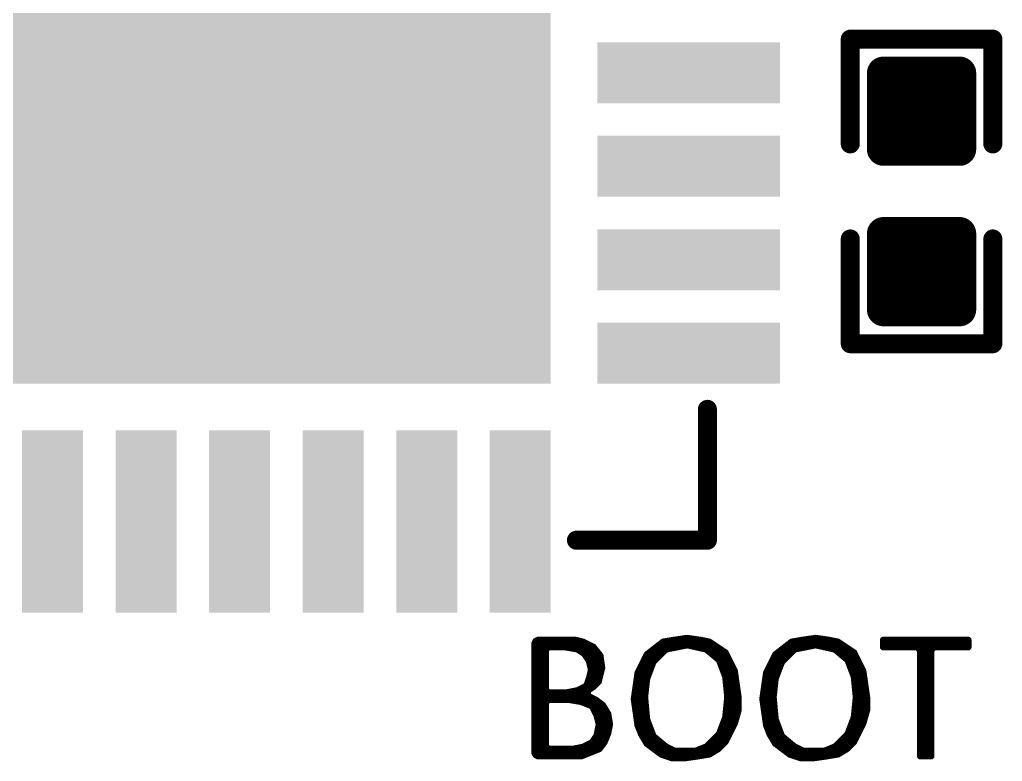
# Model space of a CAD drawing. Extents: x 17.3 to 58.6, y 21.7 to 91.7.
# Drawn here: x 39.25 to 44.5, y 39.99 to 43.96 of the extents above; entities that cross this region are included whole.
import ezdxf

# ---------------------------------------------------------------- set-up
doc = ezdxf.new("R2010")
doc.units = 0
doc.header["$MEASUREMENT"] = 0
doc.layers.get('0').update_dxf_attribs({"linetype": 'CONTINUOUS'})
doc.layers.add('SILKTOP_PHO', color=251, linetype='CONTINUOUS', true_color=0x636466)

# ---------------------------------------------------------------- blocks, each defined once
blk = doc.blocks.new('ROUND_191')
at = {"const_width": 0.0127}
blk.add_lwpolyline([(-0.00635, 0, 1), (0.00635, 0, 1)], format="xyb", close=True, dxfattribs=at)
blk = doc.blocks.new('ROUND_16')
at = {"const_width": 0.0508}
blk.add_lwpolyline([(-0.0254, 0, 1), (0.0254, 0, 1)], format="xyb", close=True, dxfattribs=at)
blk = doc.blocks.new('RECTANGLE_54')
blk.add_solid([(0.163068, 0.48806), (0.163068, -0.48806), (-0.163068, 0.48806), (-0.163068, -0.48806)])
blk = doc.blocks.new('RECTANGLE_55')
blk.add_solid([(0.48806, 0.163068), (0.48806, -0.163068), (-0.48806, 0.163068), (-0.48806, -0.163068)])
blk = doc.blocks.new('SQUARE_56')
blk.add_solid([(1.663064, 1.663064), (1.663064, -1.663064), (-1.663064, 1.663064), (-1.663064, -1.663064)])
blk = doc.blocks.new('ROUND_42')
at = {"const_width": 0.0889}
blk.add_lwpolyline([(-0.04445, 0, 1), (0.04445, 0, 1)], format="xyb", close=True, dxfattribs=at)

msp = doc.modelspace()

# ---------------------------------------------------------------- linework, layer by layer
at = {"const_width": 0.1778}
for points in [[(43.8658, 43.262804), (43.8658, 43.669204)], [(43.8658, 43.669204), (44.2722, 43.669204)], [(43.8912, 43.262804), (43.8912, 43.669204)], [(44.069, 43.262804), (44.069, 43.669204)], [(44.2468, 43.262804), (44.2468, 43.669204)], [(44.2722, 43.669204), (44.2722, 43.262804)], [(43.8658, 43.5356), (44.2722, 43.5356)], [(43.8658, 43.3578), (44.2722, 43.3578)], [(44.2722, 43.262804), (43.8658, 43.262804)], [(43.8658, 42.404792), (43.8658, 42.811192)], [(43.8658, 42.811192), (44.2722, 42.811192)], [(43.8912, 42.404792), (43.8912, 42.811192)], [(44.069, 42.404792), (44.069, 42.811192)], [(44.2468, 42.404792), (44.2468, 42.811192)], [(44.2722, 42.811192), (44.2722, 42.404792)], [(43.8658, 42.6466), (44.2722, 42.6466)], [(43.8658, 42.4688), (44.2722, 42.4688)], [(44.2722, 42.404792), (43.8658, 42.404792)]]:
    msp.add_lwpolyline(points, dxfattribs=at)
at = {"layer": 'SILKTOP_PHO', "color": 251, "true_color": 0x636466}
for points, const_width in [([(44.45, 43.851322), (43.688, 43.851322)], 0.1016), ([(43.688, 43.851322), (43.688, 43.290998)], 0.1016), ([(44.45, 43.290998), (44.45, 43.851322)], 0.1016), ([(43.688, 42.222674), (43.688, 42.782998)], 0.1016), ([(44.45, 42.782998), (44.45, 42.222674)], 0.1016), ([(44.45, 42.222674), (43.688, 42.222674)], 0.1016), ([(42.924222, 41.171876), (42.924222, 41.8719)], 0.1016), ([(42.224198, 41.171876), (42.924222, 41.171876)], 0.1016), ([(42.017442, 40.643048), (42.003218, 40.635936)], 0.0254), ([(42.22115, 40.643048), (42.017442, 40.643048)], 0.0254), ([(42.037, 40.01262), (42.037, 40.643048)], 0.0254), ([(42.0624, 40.01262), (42.0624, 40.643048)], 0.0254), ([(42.0878, 40.59555), (42.0878, 40.643048)], 0.0254), ([(42.1132, 40.59555), (42.1132, 40.643048)], 0.0254), ([(42.1386, 40.59555), (42.1386, 40.643048)], 0.0254), ([(42.164, 40.595296), (42.164, 40.643048)], 0.0254), ([(42.1894, 40.590978), (42.1894, 40.643048)], 0.0254), ([(42.2148, 40.58666), (42.2148, 40.643048)], 0.0254), ([(42.260012, 40.633396), (42.22115, 40.643048)], 0.0254), ([(42.745152, 40.643302), (42.68597, 40.633396)], 0.0254), ([(42.816018, 40.653462), (42.745152, 40.643302)], 0.0254), ([(42.7482, 40.592756), (42.7482, 40.64381)], 0.0254), ([(42.7736, 40.597836), (42.7736, 40.647366)], 0.0254), ([(42.799, 40.602916), (42.799, 40.650922)], 0.0254), ([(42.886884, 40.643302), (42.816018, 40.653462)], 0.0254), ([(42.8244, 40.60444), (42.8244, 40.652192)], 0.0254), ([(42.8498, 40.598852), (42.8498, 40.648636)], 0.0254), ([(42.8752, 40.593264), (42.8752, 40.644826)], 0.0254), ([(42.935906, 40.633396), (42.886884, 40.643302)], 0.0254), ([(43.432222, 40.643302), (43.37304, 40.633396)], 0.0254), ([(43.503088, 40.653462), (43.432222, 40.643302)], 0.0254), ([(43.434, 40.592502), (43.434, 40.643556)], 0.0254), ([(43.4594, 40.597582), (43.4594, 40.647112)], 0.0254), ([(43.4848, 40.602662), (43.4848, 40.650668)], 0.0254), ([(43.573954, 40.643302), (43.503088, 40.653462)], 0.0254), ([(43.5102, 40.604694), (43.5102, 40.652446)], 0.0254), ([(43.5356, 40.599106), (43.5356, 40.648636)], 0.0254), ([(43.561, 40.593518), (43.561, 40.64508)], 0.0254), ([(43.622976, 40.633396), (43.573954, 40.643302)], 0.0254), ([(43.862244, 40.643048), (43.85945, 40.640254)], 0.0254), ([(44.320206, 40.643048), (43.862244, 40.643048)], 0.0254), ([(43.8658, 40.59555), (43.8658, 40.643048)], 0.0254), ([(43.8912, 40.59555), (43.8912, 40.643048)], 0.0254), ([(43.9166, 40.59555), (43.9166, 40.643048)], 0.0254), ([(43.942, 40.59555), (43.942, 40.643048)], 0.0254), ([(43.9674, 40.59555), (43.9674, 40.643048)], 0.0254), ([(43.9928, 40.59555), (43.9928, 40.643048)], 0.0254), ([(44.0182, 40.59555), (44.0182, 40.643048)], 0.0254), ([(44.0436, 40.59555), (44.0436, 40.643048)], 0.0254), ([(44.069, 40.01262), (44.069, 40.643048)], 0.0254), ([(44.0944, 40.01262), (44.0944, 40.643048)], 0.0254), ([(44.1198, 40.01262), (44.1198, 40.643048)], 0.0254), ([(44.1452, 40.59555), (44.1452, 40.643048)], 0.0254), ([(44.1706, 40.59555), (44.1706, 40.643048)], 0.0254), ([(44.196, 40.59555), (44.196, 40.643048)], 0.0254), ([(44.2214, 40.59555), (44.2214, 40.643048)], 0.0254), ([(44.2468, 40.59555), (44.2468, 40.643048)], 0.0254), ([(44.2722, 40.59555), (44.2722, 40.643048)], 0.0254), ([(44.2976, 40.59555), (44.2976, 40.643048)], 0.0254), ([(44.323254, 40.640254), (44.320206, 40.643048)], 0.0254), ([(42.003218, 40.635936), (41.995852, 40.621712)], 0.0254), ([(41.995852, 40.621712), (41.995852, 40.03421)], 0.0254), ([(42.0116, 40.015668), (42.0116, 40.640254)], 0.0254), ([(42.064178, 40.58285), (42.076878, 40.59555)], 0.0254), ([(42.076878, 40.59555), (42.16019, 40.59555)], 0.0254), ([(42.16019, 40.59555), (42.162222, 40.59555)], 0.0254), ([(42.162222, 40.59555), (42.224706, 40.585136)], 0.0254), ([(42.2402, 40.576246), (42.2402, 40.638476)], 0.0254), ([(42.318686, 40.604186), (42.260012, 40.633396)], 0.0254), ([(42.2656, 40.557196), (42.2656, 40.630602)], 0.0254), ([(42.291, 40.50792), (42.291, 40.617902)], 0.0254), ([(42.3164, 40.383206), (42.3164, 40.605202)], 0.0254), ([(42.356278, 40.556942), (42.318686, 40.604186)], 0.0254), ([(42.68597, 40.633396), (42.59707, 40.564308)], 0.0254), ([(42.6466, 40.525192), (42.6466, 40.602662)], 0.0254), ([(42.672, 40.550592), (42.672, 40.622474)], 0.0254), ([(42.6974, 40.575992), (42.6974, 40.635428)], 0.0254), ([(42.709592, 40.584882), (42.813478, 40.60571)], 0.0254), ([(42.7228, 40.587676), (42.7228, 40.639492)], 0.0254), ([(42.813478, 40.60571), (42.818812, 40.60571)], 0.0254), ([(42.818812, 40.60571), (42.912538, 40.584882)], 0.0254), ([(42.9006, 40.587676), (42.9006, 40.640508)], 0.0254), ([(42.926, 40.575484), (42.926, 40.635428)], 0.0254), ([(43.024806, 40.574214), (42.935906, 40.633396)], 0.0254), ([(42.9514, 40.554402), (42.9514, 40.623236)], 0.0254), ([(42.9768, 40.53332), (42.9768, 40.606218)], 0.0254), ([(43.0022, 40.476678), (43.0022, 40.589454)], 0.0254), ([(43.37304, 40.633396), (43.28414, 40.564308)], 0.0254), ([(43.3324, 40.523922), (43.3324, 40.6019)], 0.0254), ([(43.3578, 40.549322), (43.3578, 40.621458)], 0.0254), ([(43.3832, 40.574722), (43.3832, 40.635174)], 0.0254), ([(43.396408, 40.584882), (43.500548, 40.60571)], 0.0254), ([(43.4086, 40.587422), (43.4086, 40.639238)], 0.0254), ([(43.500548, 40.60571), (43.505882, 40.60571)], 0.0254), ([(43.505882, 40.60571), (43.599608, 40.584882)], 0.0254), ([(43.5864, 40.58793), (43.5864, 40.640762)], 0.0254), ([(43.6118, 40.5765), (43.6118, 40.635682)], 0.0254), ([(43.711876, 40.574214), (43.622976, 40.633396)], 0.0254), ([(43.6372, 40.555418), (43.6372, 40.623998)], 0.0254), ([(43.6626, 40.534336), (43.6626, 40.60698)], 0.0254), ([(43.688, 40.47998), (43.688, 40.590216)], 0.0254), ([(43.85945, 40.640254), (43.85945, 40.598598)], 0.0254), ([(43.85945, 40.598598), (43.862244, 40.59555)], 0.0254), ([(43.862244, 40.59555), (44.044362, 40.59555)], 0.0254), ([(44.044362, 40.59555), (44.057062, 40.58285)], 0.0254), ([(44.125388, 40.58285), (44.138088, 40.59555)], 0.0254), ([(44.138088, 40.59555), (44.320206, 40.59555)], 0.0254), ([(44.320206, 40.59555), (44.323254, 40.598598)], 0.0254), ([(44.323, 40.598344), (44.323, 40.640254)], 0.0254), ([(44.323254, 40.598598), (44.323254, 40.640254)], 0.0254), ([(42.064178, 40.374824), (42.064178, 40.58285)], 0.0254), ([(42.224706, 40.585136), (42.229786, 40.583104)], 0.0254), ([(42.229786, 40.583104), (42.261028, 40.562276)], 0.0254), ([(42.261028, 40.562276), (42.264584, 40.55872)], 0.0254), ([(42.264584, 40.55872), (42.285412, 40.527478)], 0.0254), ([(42.3418, 40.40759), (42.3418, 40.57523)], 0.0254), ([(42.36593, 40.489886), (42.356278, 40.556942)], 0.0254), ([(42.59707, 40.564308), (42.547286, 40.464486)], 0.0254), ([(42.5958, 40.339518), (42.5958, 40.561768)], 0.0254), ([(42.6212, 40.470836), (42.6212, 40.583104)], 0.0254), ([(42.640504, 40.519096), (42.702988, 40.58158)], 0.0254), ([(42.702988, 40.58158), (42.709592, 40.584882)], 0.0254), ([(42.912538, 40.584882), (42.917872, 40.582342)], 0.0254), ([(42.917872, 40.582342), (42.980356, 40.530272)], 0.0254), ([(43.074336, 40.4749), (43.024806, 40.574214)], 0.0254), ([(43.0276, 40.097456), (43.0276, 40.568626)], 0.0254), ([(43.28414, 40.564308), (43.234356, 40.464486)], 0.0254), ([(43.2816, 40.08501), (43.2816, 40.559228)], 0.0254), ([(43.307, 40.467534), (43.307, 40.582088)], 0.0254), ([(43.327574, 40.519096), (43.390058, 40.58158)], 0.0254), ([(43.390058, 40.58158), (43.396408, 40.584882)], 0.0254), ([(43.599608, 40.584882), (43.604942, 40.582342)], 0.0254), ([(43.604942, 40.582342), (43.667426, 40.530272)], 0.0254), ([(43.761406, 40.4749), (43.711876, 40.574214)], 0.0254), ([(43.7134, 40.335708), (43.7134, 40.571166)], 0.0254), ([(44.057062, 40.58285), (44.057062, 40.015668)], 0.0254), ([(44.125388, 40.015668), (44.125388, 40.58285)], 0.0254), ([(42.285412, 40.527478), (42.28719, 40.523668)], 0.0254), ([(42.28719, 40.523668), (42.297604, 40.482012)], 0.0254), ([(42.346626, 40.412416), (42.36593, 40.489886)], 0.0254), ([(42.5704, 40.125396), (42.5704, 40.510968)], 0.0254), ([(42.606468, 40.431212), (42.63771, 40.514524)], 0.0254), ([(42.63771, 40.514524), (42.640504, 40.519096)], 0.0254), ([(42.980356, 40.530272), (42.984166, 40.524938)], 0.0254), ([(42.984166, 40.524938), (43.015408, 40.441626)], 0.0254), ([(43.053, 40.148256), (43.053, 40.517826)], 0.0254), ([(43.2562, 40.127428), (43.2562, 40.508428)], 0.0254), ([(43.293538, 40.431212), (43.32478, 40.514524)], 0.0254), ([(43.32478, 40.514524), (43.327574, 40.519096)], 0.0254), ([(43.667426, 40.530272), (43.671236, 40.524938)], 0.0254), ([(43.671236, 40.524938), (43.702478, 40.441626)], 0.0254), ([(43.7388, 40.145716), (43.7388, 40.520366)], 0.0254), ([(42.286682, 40.433244), (42.276268, 40.402002)], 0.0254), ([(42.28719, 40.43426), (42.286682, 40.433244)], 0.0254), ([(42.297604, 40.475662), (42.28719, 40.43426)], 0.0254), ([(42.291, 40.366188), (42.291, 40.449754)], 0.0254), ([(42.297604, 40.482012), (42.297604, 40.475662)], 0.0254), ([(42.547286, 40.464486), (42.526966, 40.322754)], 0.0254), ([(42.545, 40.19677), (42.545, 40.448738)], 0.0254), ([(43.015408, 40.441626), (43.01617, 40.438578)], 0.0254), ([(43.01617, 40.438578), (43.026584, 40.334438)], 0.0254), ([(43.09491, 40.332152), (43.074336, 40.4749)], 0.0254), ([(43.0784, 40.20439), (43.0784, 40.447214)], 0.0254), ([(43.234356, 40.464486), (43.214036, 40.322754)], 0.0254), ([(43.2308, 40.205406), (43.2308, 40.439848)], 0.0254), ([(43.702478, 40.441626), (43.70324, 40.438578)], 0.0254), ([(43.70324, 40.438578), (43.713654, 40.334438)], 0.0254), ([(43.78198, 40.332152), (43.761406, 40.4749)], 0.0254), ([(43.7642, 40.200072), (43.7642, 40.456104)], 0.0254), ([(42.269918, 40.394636), (42.228262, 40.373808)], 0.0254), ([(42.2402, 40.304974), (42.2402, 40.37965)], 0.0254), ([(42.2656, 40.296338), (42.2656, 40.39235)], 0.0254), ([(42.276268, 40.402002), (42.269918, 40.394636)], 0.0254), ([(42.28846, 40.36441), (42.318686, 40.38473)], 0.0254), ([(42.318686, 40.38473), (42.346626, 40.412416)], 0.0254), ([(42.595292, 40.334438), (42.605706, 40.428164)], 0.0254), ([(42.605706, 40.428164), (42.606468, 40.431212)], 0.0254), ([(43.282362, 40.334438), (43.292776, 40.428164)], 0.0254), ([(43.292776, 40.428164), (43.293538, 40.431212)], 0.0254), ([(42.076878, 40.362124), (42.064178, 40.374824)], 0.0254), ([(42.170604, 40.362124), (42.076878, 40.362124)], 0.0254), ([(42.0878, 40.314626), (42.0878, 40.362124)], 0.0254), ([(42.1132, 40.314626), (42.1132, 40.362124)], 0.0254), ([(42.1386, 40.314626), (42.1386, 40.362124)], 0.0254), ([(42.164, 40.314626), (42.164, 40.362124)], 0.0254), ([(42.173144, 40.362378), (42.170604, 40.362124)], 0.0254), ([(42.225214, 40.372792), (42.173144, 40.362378)], 0.0254), ([(42.1894, 40.313356), (42.1894, 40.365426)], 0.0254), ([(42.2148, 40.309038), (42.2148, 40.370506)], 0.0254), ([(42.228262, 40.373808), (42.225214, 40.372792)], 0.0254), ([(42.289984, 40.342566), (42.28846, 40.36441)], 0.0254), ([(42.330624, 40.322246), (42.289984, 40.342566)], 0.0254), ([(42.291, 40.286178), (42.291, 40.342058)], 0.0254), ([(42.3164, 40.257476), (42.3164, 40.329358)], 0.0254), ([(42.595292, 40.333168), (42.595292, 40.334438)], 0.0254), ([(42.595292, 40.331898), (42.595292, 40.333168)], 0.0254), ([(42.605706, 40.217344), (42.595292, 40.331898)], 0.0254), ([(43.026584, 40.331898), (43.01617, 40.227758)], 0.0254), ([(43.026584, 40.334438), (43.026584, 40.333168)], 0.0254), ([(43.026584, 40.333168), (43.026584, 40.331898)], 0.0254), ([(43.09491, 40.262048), (43.09491, 40.332152)], 0.0254), ([(43.282108, 40.333168), (43.282362, 40.334438)], 0.0254), ([(43.282362, 40.331898), (43.282108, 40.333168)], 0.0254), ([(43.292776, 40.217344), (43.282362, 40.331898)], 0.0254), ([(43.713654, 40.331898), (43.70324, 40.227758)], 0.0254), ([(43.7134, 40.094916), (43.7134, 40.330374)], 0.0254), ([(43.713654, 40.334438), (43.713654, 40.333168)], 0.0254), ([(43.713654, 40.333168), (43.713654, 40.331898)], 0.0254), ([(43.78198, 40.262048), (43.78198, 40.332152)], 0.0254), ([(42.064178, 40.301926), (42.076878, 40.314626)], 0.0254), ([(42.064178, 40.072818), (42.064178, 40.301926)], 0.0254), ([(42.076878, 40.314626), (42.181018, 40.314626)], 0.0254), ([(42.181018, 40.314626), (42.18305, 40.314372)], 0.0254), ([(42.18305, 40.314372), (42.245534, 40.303958)], 0.0254), ([(42.245534, 40.303958), (42.248328, 40.303196)], 0.0254), ([(42.248328, 40.303196), (42.300398, 40.282368)], 0.0254), ([(42.300398, 40.282368), (42.307002, 40.276272)], 0.0254), ([(42.307002, 40.276272), (42.32783, 40.234616)], 0.0254), ([(42.369232, 40.29329), (42.330624, 40.322246)], 0.0254), ([(42.3418, 40.048942), (42.3418, 40.313864)], 0.0254), ([(42.3672, 40.075104), (42.3672, 40.294814)], 0.0254), ([(42.397934, 40.245284), (42.369232, 40.29329)], 0.0254), ([(42.526966, 40.322754), (42.547286, 40.18026)], 0.0254), ([(42.5958, 40.082978), (42.5958, 40.325548)], 0.0254), ([(43.214036, 40.322754), (43.234356, 40.18026)], 0.0254), ([(42.32783, 40.234616), (42.328592, 40.232076)], 0.0254), ([(42.328592, 40.232076), (42.339006, 40.19042)], 0.0254), ([(42.3926, 40.125904), (42.3926, 40.254174)], 0.0254), ([(42.407586, 40.187626), (42.397934, 40.245284)], 0.0254), ([(43.015408, 40.224456), (42.984166, 40.141398)], 0.0254), ([(43.01617, 40.227758), (43.015408, 40.224456)], 0.0254), ([(43.074844, 40.191944), (43.09491, 40.262048)], 0.0254), ([(43.702478, 40.224456), (43.671236, 40.141398)], 0.0254), ([(43.70324, 40.227758), (43.702478, 40.224456)], 0.0254), ([(43.761914, 40.191944), (43.78198, 40.262048)], 0.0254), ([(42.33926, 40.184832), (42.328846, 40.132762)], 0.0254), ([(42.339006, 40.19042), (42.33926, 40.184832)], 0.0254), ([(42.397934, 40.138858), (42.407586, 40.187626)], 0.0254), ([(42.547286, 40.18026), (42.567352, 40.130476)], 0.0254), ([(42.606468, 40.214042), (42.605706, 40.217344)], 0.0254), ([(42.63771, 40.130984), (42.606468, 40.214042)], 0.0254), ([(42.6212, 40.063166), (42.6212, 40.174672)], 0.0254), ([(43.0022, 40.068754), (43.0022, 40.189658)], 0.0254), ([(43.024298, 40.090852), (43.074844, 40.191944)], 0.0254), ([(43.234356, 40.18026), (43.254168, 40.130476)], 0.0254), ([(43.293538, 40.214042), (43.292776, 40.217344)], 0.0254), ([(43.32478, 40.130984), (43.293538, 40.214042)], 0.0254), ([(43.307, 40.064182), (43.307, 40.177974)], 0.0254), ([(43.688, 40.067484), (43.688, 40.186102)], 0.0254), ([(43.711368, 40.090852), (43.761914, 40.191944)], 0.0254), ([(42.327068, 40.12819), (42.30624, 40.096948)], 0.0254), ([(42.328846, 40.132762), (42.327068, 40.12819)], 0.0254), ([(42.378122, 40.089582), (42.397934, 40.138858)], 0.0254), ([(42.567352, 40.130476), (42.596562, 40.081454)], 0.0254), ([(42.641266, 40.12565), (42.63771, 40.130984)], 0.0254), ([(42.70375, 40.07358), (42.641266, 40.12565)], 0.0254), ([(42.6466, 40.044116), (42.6466, 40.121332)], 0.0254), ([(42.981118, 40.136826), (42.918634, 40.074342)], 0.0254), ([(42.9768, 40.046656), (42.9768, 40.132254)], 0.0254), ([(42.984166, 40.141398), (42.981118, 40.136826)], 0.0254), ([(43.254168, 40.130476), (43.283632, 40.081454)], 0.0254), ([(43.328336, 40.12565), (43.32478, 40.130984)], 0.0254), ([(43.39082, 40.07358), (43.328336, 40.12565)], 0.0254), ([(43.3324, 40.045132), (43.3324, 40.122348)], 0.0254), ([(43.668188, 40.136826), (43.605704, 40.074342)], 0.0254), ([(43.6626, 40.045894), (43.6626, 40.131238)], 0.0254), ([(43.671236, 40.141398), (43.668188, 40.136826)], 0.0254), ([(42.076878, 40.060118), (42.064178, 40.072818)], 0.0254), ([(42.256456, 40.070786), (42.204386, 40.060372)], 0.0254), ([(42.2402, 40.01262), (42.2402, 40.067484)], 0.0254), ([(42.259504, 40.071802), (42.256456, 40.070786)], 0.0254), ([(42.30116, 40.09263), (42.259504, 40.071802)], 0.0254), ([(42.2656, 40.018462), (42.2656, 40.07485)], 0.0254), ([(42.291, 40.028622), (42.291, 40.08755)], 0.0254), ([(42.30624, 40.096948), (42.30116, 40.09263)], 0.0254), ([(42.3164, 40.038782), (42.3164, 40.112442)], 0.0254), ([(42.349928, 40.05199), (42.378122, 40.089582)], 0.0254), ([(42.596562, 40.081454), (42.676318, 40.021764)], 0.0254), ([(42.672, 40.025066), (42.672, 40.099996)], 0.0254), ([(42.6974, 40.014652), (42.6974, 40.078914)], 0.0254), ([(42.70629, 40.071802), (42.70375, 40.07358)], 0.0254), ([(42.747946, 40.050974), (42.70629, 40.071802)], 0.0254), ([(42.91457, 40.071548), (42.8625, 40.05072)], 0.0254), ([(42.9006, 40.01643), (42.9006, 40.06596)], 0.0254), ([(42.918634, 40.074342), (42.91457, 40.071548)], 0.0254), ([(42.926, 40.020748), (42.926, 40.081454)], 0.0254), ([(42.9514, 40.031416), (42.9514, 40.106854)], 0.0254), ([(42.985182, 40.051736), (43.024298, 40.090852)], 0.0254), ([(43.283632, 40.081454), (43.363388, 40.021764)], 0.0254), ([(43.3578, 40.026082), (43.3578, 40.101012)], 0.0254), ([(43.3832, 40.01516), (43.3832, 40.07993)], 0.0254), ([(43.39336, 40.071802), (43.39082, 40.07358)], 0.0254), ([(43.435016, 40.050974), (43.39336, 40.071802)], 0.0254), ([(43.4086, 40.006778), (43.4086, 40.064182)], 0.0254), ([(43.60164, 40.071548), (43.54957, 40.05072)], 0.0254), ([(43.5864, 40.01643), (43.5864, 40.065452)], 0.0254), ([(43.605704, 40.074342), (43.60164, 40.071548)], 0.0254), ([(43.6118, 40.020494), (43.6118, 40.080438)], 0.0254), ([(43.6372, 40.030654), (43.6372, 40.105838)], 0.0254), ([(43.672252, 40.051736), (43.711368, 40.090852)], 0.0254), ([(41.995852, 40.03421), (42.003218, 40.019986)], 0.0254), ([(42.003218, 40.019986), (42.017442, 40.01262)], 0.0254), ([(42.017442, 40.01262), (42.251376, 40.01262)], 0.0254), ([(42.201846, 40.060118), (42.076878, 40.060118)], 0.0254), ([(42.0878, 40.01262), (42.0878, 40.060118)], 0.0254), ([(42.1132, 40.01262), (42.1132, 40.060118)], 0.0254), ([(42.1386, 40.01262), (42.1386, 40.060118)], 0.0254), ([(42.164, 40.01262), (42.164, 40.060118)], 0.0254), ([(42.1894, 40.01262), (42.1894, 40.060118)], 0.0254), ([(42.204386, 40.060372), (42.201846, 40.060118)], 0.0254), ([(42.2148, 40.01262), (42.2148, 40.062404)], 0.0254), ([(42.251376, 40.01262), (42.349928, 40.05199)], 0.0254), ([(42.676318, 40.021764), (42.734738, 40.002206)], 0.0254), ([(42.7228, 40.00627), (42.7228, 40.063674)], 0.0254), ([(42.753534, 40.049704), (42.747946, 40.050974)], 0.0254), ([(42.7482, 40.002206), (42.7482, 40.050974)], 0.0254), ([(42.857674, 40.049704), (42.753534, 40.049704)], 0.0254), ([(42.7736, 40.002206), (42.7736, 40.049704)], 0.0254), ([(42.799, 40.002206), (42.799, 40.049704)], 0.0254), ([(42.804842, 40.002206), (42.87647, 40.01262)], 0.0254), ([(42.8244, 40.005), (42.8244, 40.049704)], 0.0254), ([(42.8498, 40.00881), (42.8498, 40.049704)], 0.0254), ([(42.8625, 40.05072), (42.857674, 40.049704)], 0.0254), ([(42.8752, 40.012366), (42.8752, 40.0558)], 0.0254), ([(42.87647, 40.01262), (42.936414, 40.022526)], 0.0254), ([(42.936414, 40.022526), (42.985182, 40.051736)], 0.0254), ([(43.363388, 40.021764), (43.421808, 40.002206)], 0.0254), ([(43.434, 40.002206), (43.434, 40.051482)], 0.0254), ([(43.440604, 40.049704), (43.435016, 40.050974)], 0.0254), ([(43.544744, 40.049704), (43.440604, 40.049704)], 0.0254), ([(43.4594, 40.002206), (43.4594, 40.049704)], 0.0254), ([(43.4848, 40.002206), (43.4848, 40.049704)], 0.0254), ([(43.491912, 40.002206), (43.56354, 40.01262)], 0.0254), ([(43.5102, 40.005), (43.5102, 40.049704)], 0.0254), ([(43.5356, 40.008556), (43.5356, 40.049704)], 0.0254), ([(43.54957, 40.05072), (43.544744, 40.049704)], 0.0254), ([(43.561, 40.012112), (43.561, 40.055292)], 0.0254), ([(43.56354, 40.01262), (43.623484, 40.022526)], 0.0254), ([(43.623484, 40.022526), (43.672252, 40.051736)], 0.0254), ([(44.057062, 40.015668), (44.06011, 40.01262)], 0.0254), ([(44.06011, 40.01262), (44.12234, 40.01262)], 0.0254), ([(44.12234, 40.01262), (44.125388, 40.015668)], 0.0254), ([(42.734738, 40.002206), (42.804842, 40.002206)], 0.0254), ([(43.421808, 40.002206), (43.491912, 40.002206)], 0.0254)]:
    msp.add_lwpolyline(points, dxfattribs=dict(at, const_width=const_width))

# ---------------------------------------------------------------- block references
for name, p in [('SQUARE_56', (40.4241, 43.671998)), ('RECTANGLE_55', (42.824146, 43.671998)), ('ROUND_42', (43.8658, 43.669204)), ('ROUND_42', (43.8912, 43.669204)), ('ROUND_42', (44.069, 43.669204)), ('ROUND_42', (44.2468, 43.669204)), ('ROUND_42', (44.2722, 43.669204)), ('ROUND_42', (43.8658, 43.5356)), ('ROUND_42', (44.2722, 43.5356)), ('ROUND_42', (43.8658, 43.3578)), ('ROUND_42', (44.2722, 43.3578)), ('RECTANGLE_55', (42.824146, 43.172126)), ('ROUND_42', (43.8658, 43.262804)), ('ROUND_42', (43.8658, 43.262804)), ('ROUND_42', (43.8912, 43.262804)), ('ROUND_42', (44.069, 43.262804)), ('ROUND_42', (44.2468, 43.262804)), ('ROUND_42', (44.2722, 43.262804)), ('ROUND_42', (43.8658, 42.811192)), ('ROUND_42', (43.8912, 42.811192)), ('ROUND_42', (44.069, 42.811192)), ('ROUND_42', (44.2468, 42.811192)), ('ROUND_42', (44.2722, 42.811192)), ('RECTANGLE_55', (42.824146, 42.672)), ('ROUND_42', (43.8658, 42.6466)), ('ROUND_42', (44.2722, 42.6466)), ('ROUND_42', (43.8658, 42.4688)), ('ROUND_42', (44.2722, 42.4688)), ('ROUND_42', (43.8658, 42.404792)), ('ROUND_42', (43.8658, 42.404792)), ('ROUND_42', (43.8912, 42.404792)), ('ROUND_42', (44.069, 42.404792)), ('ROUND_42', (44.2468, 42.404792)), ('ROUND_42', (44.2722, 42.404792)), ('RECTANGLE_55', (42.824146, 42.171874)), ('RECTANGLE_54', (39.424102, 41.271952)), ('RECTANGLE_54', (39.923974, 41.271952)), ('RECTANGLE_54', (40.4241, 41.271952)), ('RECTANGLE_54', (40.924226, 41.271952)), ('RECTANGLE_54', (41.424098, 41.271952)), ('RECTANGLE_54', (41.924224, 41.271952))]:
    msp.add_blockref(name, p)
for name, p in [('ROUND_16', (43.688, 43.851322)), ('ROUND_16', (44.45, 43.851322)), ('ROUND_16', (43.688, 43.290998)), ('ROUND_16', (44.45, 43.290998)), ('ROUND_16', (43.688, 42.782998)), ('ROUND_16', (44.45, 42.782998)), ('ROUND_16', (43.688, 42.222674)), ('ROUND_16', (44.45, 42.222674)), ('ROUND_16', (42.924222, 41.8719)), ('ROUND_16', (42.224198, 41.171876)), ('ROUND_16', (42.924222, 41.171876)), ('ROUND_191', (42.017442, 40.643048)), ('ROUND_191', (42.037, 40.643048)), ('ROUND_191', (42.0624, 40.643048)), ('ROUND_191', (42.0878, 40.643048)), ('ROUND_191', (42.1132, 40.643048)), ('ROUND_191', (42.1386, 40.643048)), ('ROUND_191', (42.164, 40.643048)), ('ROUND_191', (42.1894, 40.643048)), ('ROUND_191', (42.2148, 40.643048)), ('ROUND_191', (42.22115, 40.643048)), ('ROUND_191', (42.745152, 40.643302)), ('ROUND_191', (42.7482, 40.64381)), ('ROUND_191', (42.7736, 40.647366)), ('ROUND_191', (42.799, 40.650922)), ('ROUND_191', (42.816018, 40.653462)), ('ROUND_191', (42.8244, 40.652192)), ('ROUND_191', (42.8498, 40.648636)), ('ROUND_191', (42.8752, 40.644826)), ('ROUND_191', (42.886884, 40.643302)), ('ROUND_191', (43.432222, 40.643302)), ('ROUND_191', (43.434, 40.643556)), ('ROUND_191', (43.4594, 40.647112)), ('ROUND_191', (43.4848, 40.650668)), ('ROUND_191', (43.503088, 40.653462)), ('ROUND_191', (43.5102, 40.652446)), ('ROUND_191', (43.5356, 40.648636)), ('ROUND_191', (43.561, 40.64508)), ('ROUND_191', (43.573954, 40.643302)), ('ROUND_191', (43.862244, 40.643048)), ('ROUND_191', (43.8658, 40.643048)), ('ROUND_191', (43.8912, 40.643048)), ('ROUND_191', (43.9166, 40.643048)), ('ROUND_191', (43.942, 40.643048)), ('ROUND_191', (43.9674, 40.643048)), ('ROUND_191', (43.9928, 40.643048)), ('ROUND_191', (44.0182, 40.643048)), ('ROUND_191', (44.0436, 40.643048)), ('ROUND_191', (44.069, 40.643048)), ('ROUND_191', (44.0944, 40.643048)), ('ROUND_191', (44.1198, 40.643048)), ('ROUND_191', (44.1452, 40.643048)), ('ROUND_191', (44.1706, 40.643048)), ('ROUND_191', (44.196, 40.643048)), ('ROUND_191', (44.2214, 40.643048)), ('ROUND_191', (44.2468, 40.643048)), ('ROUND_191', (44.2722, 40.643048)), ('ROUND_191', (44.2976, 40.643048)), ('ROUND_191', (44.320206, 40.643048)), ('ROUND_191', (41.995852, 40.621712)), ('ROUND_191', (41.995852, 40.621712)), ('ROUND_191', (42.003218, 40.635936)), ('ROUND_191', (42.0116, 40.640254)), ('ROUND_191', (42.076878, 40.59555)), ('ROUND_191', (42.0878, 40.59555)), ('ROUND_191', (42.1132, 40.59555)), ('ROUND_191', (42.1386, 40.59555)), ('ROUND_191', (42.16019, 40.59555)), ('ROUND_191', (42.162222, 40.59555)), ('ROUND_191', (42.164, 40.595296)), ('ROUND_191', (42.1894, 40.590978)), ('ROUND_191', (42.2402, 40.638476)), ('ROUND_191', (42.260012, 40.633396)), ('ROUND_191', (42.2656, 40.630602)), ('ROUND_191', (42.291, 40.617902)), ('ROUND_191', (42.3164, 40.605202)), ('ROUND_191', (42.318686, 40.604186)), ('ROUND_191', (42.6466, 40.602662)), ('ROUND_191', (42.672, 40.622474)), ('ROUND_191', (42.68597, 40.633396)), ('ROUND_191', (42.6974, 40.635428)), ('ROUND_191', (42.7228, 40.639492)), ('ROUND_191', (42.7482, 40.592756)), ('ROUND_191', (42.7736, 40.597836)), ('ROUND_191', (42.799, 40.602916)), ('ROUND_191', (42.813478, 40.60571)), ('ROUND_191', (42.818812, 40.60571)), ('ROUND_191', (42.8244, 40.60444)), ('ROUND_191', (42.8498, 40.598852)), ('ROUND_191', (42.8752, 40.593264)), ('ROUND_191', (42.9006, 40.640508)), ('ROUND_191', (42.926, 40.635428)), ('ROUND_191', (42.935906, 40.633396)), ('ROUND_191', (42.9514, 40.623236)), ('ROUND_191', (42.9768, 40.606218)), ('ROUND_191', (43.0022, 40.589454)), ('ROUND_191', (43.3324, 40.6019)), ('ROUND_191', (43.3578, 40.621458)), ('ROUND_191', (43.37304, 40.633396)), ('ROUND_191', (43.3832, 40.635174)), ('ROUND_191', (43.4086, 40.639238)), ('ROUND_191', (43.434, 40.592502)), ('ROUND_191', (43.4594, 40.597582)), ('ROUND_191', (43.4848, 40.602662)), ('ROUND_191', (43.500548, 40.60571)), ('ROUND_191', (43.505882, 40.60571)), ('ROUND_191', (43.5102, 40.604694)), ('ROUND_191', (43.5356, 40.599106)), ('ROUND_191', (43.561, 40.593518)), ('ROUND_191', (43.5864, 40.640762)), ('ROUND_191', (43.6118, 40.635682)), ('ROUND_191', (43.622976, 40.633396)), ('ROUND_191', (43.6372, 40.623998)), ('ROUND_191', (43.6626, 40.60698)), ('ROUND_191', (43.688, 40.590216)), ('ROUND_191', (43.85945, 40.640254)), ('ROUND_191', (43.85945, 40.598598)), ('ROUND_191', (43.862244, 40.59555)), ('ROUND_191', (43.8658, 40.59555)), ('ROUND_191', (43.8912, 40.59555)), ('ROUND_191', (43.9166, 40.59555)), ('ROUND_191', (43.942, 40.59555)), ('ROUND_191', (43.9674, 40.59555)), ('ROUND_191', (43.9928, 40.59555)), ('ROUND_191', (44.0182, 40.59555)), ('ROUND_191', (44.0436, 40.59555)), ('ROUND_191', (44.044362, 40.59555)), ('ROUND_191', (44.138088, 40.59555)), ('ROUND_191', (44.1452, 40.59555)), ('ROUND_191', (44.1706, 40.59555)), ('ROUND_191', (44.196, 40.59555)), ('ROUND_191', (44.2214, 40.59555)), ('ROUND_191', (44.2468, 40.59555)), ('ROUND_191', (44.2722, 40.59555)), ('ROUND_191', (44.2976, 40.59555)), ('ROUND_191', (44.320206, 40.59555)), ('ROUND_191', (44.323, 40.640254)), ('ROUND_191', (44.323, 40.598344)), ('ROUND_191', (44.323254, 40.640254)), ('ROUND_191', (44.323254, 40.640254)), ('ROUND_191', (44.323254, 40.598598)), ('ROUND_191', (42.064178, 40.58285)), ('ROUND_191', (42.2148, 40.58666)), ('ROUND_191', (42.224706, 40.585136)), ('ROUND_191', (42.229786, 40.583104)), ('ROUND_191', (42.2402, 40.576246)), ('ROUND_191', (42.261028, 40.562276)), ('ROUND_191', (42.264584, 40.55872)), ('ROUND_191', (42.2656, 40.557196)), ('ROUND_191', (42.3418, 40.57523)), ('ROUND_191', (42.356278, 40.556942)), ('ROUND_191', (42.5958, 40.561768)), ('ROUND_191', (42.59707, 40.564308)), ('ROUND_191', (42.6212, 40.583104)), ('ROUND_191', (42.672, 40.550592)), ('ROUND_191', (42.6974, 40.575992)), ('ROUND_191', (42.702988, 40.58158)), ('ROUND_191', (42.709592, 40.584882)), ('ROUND_191', (42.7228, 40.587676)), ('ROUND_191', (42.9006, 40.587676)), ('ROUND_191', (42.912538, 40.584882)), ('ROUND_191', (42.917872, 40.582342)), ('ROUND_191', (42.926, 40.575484)), ('ROUND_191', (42.9514, 40.554402)), ('ROUND_191', (43.024806, 40.574214)), ('ROUND_191', (43.0276, 40.568626)), ('ROUND_191', (43.2816, 40.559228)), ('ROUND_191', (43.28414, 40.564308)), ('ROUND_191', (43.307, 40.582088)), ('ROUND_191', (43.3578, 40.549322)), ('ROUND_191', (43.3832, 40.574722)), ('ROUND_191', (43.390058, 40.58158)), ('ROUND_191', (43.396408, 40.584882)), ('ROUND_191', (43.4086, 40.587422)), ('ROUND_191', (43.5864, 40.58793)), ('ROUND_191', (43.599608, 40.584882)), ('ROUND_191', (43.604942, 40.582342)), ('ROUND_191', (43.6118, 40.5765)), ('ROUND_191', (43.6372, 40.555418)), ('ROUND_191', (43.711876, 40.574214)), ('ROUND_191', (43.7134, 40.571166)), ('ROUND_191', (44.057062, 40.58285)), ('ROUND_191', (44.125388, 40.58285)), ('ROUND_191', (42.285412, 40.527478)), ('ROUND_191', (42.28719, 40.523668)), ('ROUND_191', (42.291, 40.50792)), ('ROUND_191', (42.36593, 40.489886)), ('ROUND_191', (42.5704, 40.510968)), ('ROUND_191', (42.63771, 40.514524)), ('ROUND_191', (42.640504, 40.519096)), ('ROUND_191', (42.6466, 40.525192)), ('ROUND_191', (42.9768, 40.53332)), ('ROUND_191', (42.980356, 40.530272)), ('ROUND_191', (42.984166, 40.524938)), ('ROUND_191', (43.053, 40.517826)), ('ROUND_191', (43.2562, 40.508428)), ('ROUND_191', (43.32478, 40.514524)), ('ROUND_191', (43.327574, 40.519096)), ('ROUND_191', (43.3324, 40.523922)), ('ROUND_191', (43.6626, 40.534336)), ('ROUND_191', (43.667426, 40.530272)), ('ROUND_191', (43.671236, 40.524938)), ('ROUND_191', (43.7388, 40.520366)), ('ROUND_191', (42.286682, 40.433244)), ('ROUND_191', (42.28719, 40.43426)), ('ROUND_191', (42.28719, 40.43426)), ('ROUND_191', (42.291, 40.449754)), ('ROUND_191', (42.297604, 40.482012)), ('ROUND_191', (42.297604, 40.475662)), ('ROUND_191', (42.297604, 40.475662)), ('ROUND_191', (42.545, 40.448738)), ('ROUND_191', (42.547286, 40.464486)), ('ROUND_191', (42.6212, 40.470836)), ('ROUND_191', (43.0022, 40.476678)), ('ROUND_191', (43.015408, 40.441626)), ('ROUND_191', (43.01617, 40.438578)), ('ROUND_191', (43.074336, 40.4749)), ('ROUND_191', (43.0784, 40.447214)), ('ROUND_191', (43.2308, 40.439848)), ('ROUND_191', (43.234356, 40.464486)), ('ROUND_191', (43.307, 40.467534)), ('ROUND_191', (43.688, 40.47998)), ('ROUND_191', (43.702478, 40.441626)), ('ROUND_191', (43.70324, 40.438578)), ('ROUND_191', (43.761406, 40.4749)), ('ROUND_191', (43.7642, 40.456104)), ('ROUND_191', (42.2402, 40.37965)), ('ROUND_191', (42.2656, 40.39235)), ('ROUND_191', (42.269918, 40.394636)), ('ROUND_191', (42.276268, 40.402002)), ('ROUND_191', (42.3164, 40.383206)), ('ROUND_191', (42.318686, 40.38473)), ('ROUND_191', (42.3418, 40.40759)), ('ROUND_191', (42.346626, 40.412416)), ('ROUND_191', (42.605706, 40.428164)), ('ROUND_191', (42.606468, 40.431212)), ('ROUND_191', (43.292776, 40.428164)), ('ROUND_191', (43.293538, 40.431212)), ('ROUND_191', (42.064178, 40.374824)), ('ROUND_191', (42.076878, 40.362124)), ('ROUND_191', (42.0878, 40.362124)), ('ROUND_191', (42.1132, 40.362124)), ('ROUND_191', (42.1386, 40.362124)), ('ROUND_191', (42.164, 40.362124)), ('ROUND_191', (42.170604, 40.362124)), ('ROUND_191', (42.173144, 40.362378)), ('ROUND_191', (42.1894, 40.365426)), ('ROUND_191', (42.2148, 40.370506)), ('ROUND_191', (42.225214, 40.372792)), ('ROUND_191', (42.228262, 40.373808)), ('ROUND_191', (42.28846, 40.36441)), ('ROUND_191', (42.289984, 40.342566)), ('ROUND_191', (42.291, 40.366188)), ('ROUND_191', (42.291, 40.342058)), ('ROUND_191', (42.3164, 40.329358)), ('ROUND_191', (42.595292, 40.334438)), ('ROUND_191', (42.595292, 40.333168)), ('ROUND_191', (42.595292, 40.331898)), ('ROUND_191', (42.5958, 40.339518)), ('ROUND_191', (43.026584, 40.334438)), ('ROUND_191', (43.026584, 40.333168)), ('ROUND_191', (43.026584, 40.333168)), ('ROUND_191', (43.026584, 40.331898)), ('ROUND_191', (43.09491, 40.332152)), ('ROUND_191', (43.09491, 40.332152)), ('ROUND_191', (43.282108, 40.333168)), ('ROUND_191', (43.282362, 40.334438)), ('ROUND_191', (43.282362, 40.331898)), ('ROUND_191', (43.7134, 40.335708)), ('ROUND_191', (43.7134, 40.330374)), ('ROUND_191', (43.713654, 40.334438)), ('ROUND_191', (43.713654, 40.333168)), ('ROUND_191', (43.713654, 40.333168)), ('ROUND_191', (43.713654, 40.331898)), ('ROUND_191', (43.78198, 40.332152)), ('ROUND_191', (43.78198, 40.332152)), ('ROUND_191', (42.064178, 40.301926)), ('ROUND_191', (42.076878, 40.314626)), ('ROUND_191', (42.0878, 40.314626)), ('ROUND_191', (42.1132, 40.314626)), ('ROUND_191', (42.1386, 40.314626)), ('ROUND_191', (42.164, 40.314626)), ('ROUND_191', (42.181018, 40.314626)), ('ROUND_191', (42.18305, 40.314372)), ('ROUND_191', (42.1894, 40.313356)), ('ROUND_191', (42.2148, 40.309038)), ('ROUND_191', (42.2402, 40.304974)), ('ROUND_191', (42.245534, 40.303958)), ('ROUND_191', (42.248328, 40.303196)), ('ROUND_191', (42.2656, 40.296338)), ('ROUND_191', (42.291, 40.286178)), ('ROUND_191', (42.300398, 40.282368)), ('ROUND_191', (42.307002, 40.276272)), ('ROUND_191', (42.330624, 40.322246)), ('ROUND_191', (42.3418, 40.313864)), ('ROUND_191', (42.3672, 40.294814)), ('ROUND_191', (42.369232, 40.29329)), ('ROUND_191', (42.526966, 40.322754)), ('ROUND_191', (42.5958, 40.325548)), ('ROUND_191', (43.214036, 40.322754)), ('ROUND_191', (42.3164, 40.257476)), ('ROUND_191', (42.32783, 40.234616)), ('ROUND_191', (42.328592, 40.232076)), ('ROUND_191', (42.3926, 40.254174)), ('ROUND_191', (42.397934, 40.245284)), ('ROUND_191', (43.015408, 40.224456)), ('ROUND_191', (43.01617, 40.227758)), ('ROUND_191', (43.09491, 40.262048)), ('ROUND_191', (43.702478, 40.224456)), ('ROUND_191', (43.70324, 40.227758)), ('ROUND_191', (43.78198, 40.262048)), ('ROUND_191', (42.339006, 40.19042)), ('ROUND_191', (42.33926, 40.184832)), ('ROUND_191', (42.33926, 40.184832)), ('ROUND_191', (42.407586, 40.187626)), ('ROUND_191', (42.407586, 40.187626)), ('ROUND_191', (42.545, 40.19677)), ('ROUND_191', (42.547286, 40.18026)), ('ROUND_191', (42.605706, 40.217344)), ('ROUND_191', (42.606468, 40.214042)), ('ROUND_191', (42.6212, 40.174672)), ('ROUND_191', (43.0022, 40.189658)), ('ROUND_191', (43.074844, 40.191944)), ('ROUND_191', (43.0784, 40.20439)), ('ROUND_191', (43.2308, 40.205406)), ('ROUND_191', (43.234356, 40.18026)), ('ROUND_191', (43.292776, 40.217344)), ('ROUND_191', (43.293538, 40.214042)), ('ROUND_191', (43.307, 40.177974)), ('ROUND_191', (43.688, 40.186102)), ('ROUND_191', (43.761914, 40.191944)), ('ROUND_191', (43.7642, 40.200072)), ('ROUND_191', (42.327068, 40.12819)), ('ROUND_191', (42.328846, 40.132762)), ('ROUND_191', (42.3926, 40.125904)), ('ROUND_191', (42.397934, 40.138858)), ('ROUND_191', (42.567352, 40.130476)), ('ROUND_191', (42.5704, 40.125396)), ('ROUND_191', (42.63771, 40.130984)), ('ROUND_191', (42.641266, 40.12565)), ('ROUND_191', (42.6466, 40.121332)), ('ROUND_191', (42.9768, 40.132254)), ('ROUND_191', (42.981118, 40.136826)), ('ROUND_191', (42.984166, 40.141398)), ('ROUND_191', (43.053, 40.148256)), ('ROUND_191', (43.254168, 40.130476)), ('ROUND_191', (43.2562, 40.127428)), ('ROUND_191', (43.32478, 40.130984)), ('ROUND_191', (43.328336, 40.12565)), ('ROUND_191', (43.3324, 40.122348)), ('ROUND_191', (43.6626, 40.131238)), ('ROUND_191', (43.668188, 40.136826)), ('ROUND_191', (43.671236, 40.141398)), ('ROUND_191', (43.7388, 40.145716)), ('ROUND_191', (42.064178, 40.072818)), ('ROUND_191', (42.2402, 40.067484)), ('ROUND_191', (42.256456, 40.070786)), ('ROUND_191', (42.259504, 40.071802)), ('ROUND_191', (42.2656, 40.07485)), ('ROUND_191', (42.291, 40.08755)), ('ROUND_191', (42.30116, 40.09263)), ('ROUND_191', (42.30624, 40.096948)), ('ROUND_191', (42.3164, 40.112442)), ('ROUND_191', (42.3672, 40.075104)), ('ROUND_191', (42.378122, 40.089582)), ('ROUND_191', (42.5958, 40.082978)), ('ROUND_191', (42.596562, 40.081454)), ('ROUND_191', (42.672, 40.099996)), ('ROUND_191', (42.6974, 40.078914)), ('ROUND_191', (42.70375, 40.07358)), ('ROUND_191', (42.70629, 40.071802)), ('ROUND_191', (42.9006, 40.06596)), ('ROUND_191', (42.91457, 40.071548)), ('ROUND_191', (42.918634, 40.074342)), ('ROUND_191', (42.926, 40.081454)), ('ROUND_191', (42.9514, 40.106854)), ('ROUND_191', (43.0022, 40.068754)), ('ROUND_191', (43.024298, 40.090852)), ('ROUND_191', (43.0276, 40.097456)), ('ROUND_191', (43.2816, 40.08501)), ('ROUND_191', (43.283632, 40.081454)), ('ROUND_191', (43.307, 40.064182)), ('ROUND_191', (43.3578, 40.101012)), ('ROUND_191', (43.3832, 40.07993)), ('ROUND_191', (43.39082, 40.07358)), ('ROUND_191', (43.39336, 40.071802)), ('ROUND_191', (43.4086, 40.064182)), ('ROUND_191', (43.5864, 40.065452)), ('ROUND_191', (43.60164, 40.071548)), ('ROUND_191', (43.605704, 40.074342)), ('ROUND_191', (43.6118, 40.080438)), ('ROUND_191', (43.6372, 40.105838)), ('ROUND_191', (43.688, 40.067484)), ('ROUND_191', (43.711368, 40.090852)), ('ROUND_191', (43.7134, 40.094916)), ('ROUND_191', (41.995852, 40.03421)), ('ROUND_191', (41.995852, 40.03421)), ('ROUND_191', (42.003218, 40.019986)), ('ROUND_191', (42.0116, 40.015668)), ('ROUND_191', (42.017442, 40.01262)), ('ROUND_191', (42.037, 40.01262)), ('ROUND_191', (42.0624, 40.01262)), ('ROUND_191', (42.076878, 40.060118)), ('ROUND_191', (42.0878, 40.060118)), ('ROUND_191', (42.0878, 40.01262)), ('ROUND_191', (42.1132, 40.060118)), ('ROUND_191', (42.1132, 40.01262)), ('ROUND_191', (42.1386, 40.060118)), ('ROUND_191', (42.1386, 40.01262)), ('ROUND_191', (42.164, 40.060118)), ('ROUND_191', (42.164, 40.01262)), ('ROUND_191', (42.1894, 40.060118)), ('ROUND_191', (42.1894, 40.01262)), ('ROUND_191', (42.201846, 40.060118)), ('ROUND_191', (42.204386, 40.060372)), ('ROUND_191', (42.2148, 40.062404)), ('ROUND_191', (42.2148, 40.01262)), ('ROUND_191', (42.2402, 40.01262)), ('ROUND_191', (42.251376, 40.01262)), ('ROUND_191', (42.2656, 40.018462)), ('ROUND_191', (42.291, 40.028622)), ('ROUND_191', (42.3164, 40.038782)), ('ROUND_191', (42.3418, 40.048942)), ('ROUND_191', (42.349928, 40.05199)), ('ROUND_191', (42.6212, 40.063166)), ('ROUND_191', (42.6466, 40.044116)), ('ROUND_191', (42.672, 40.025066)), ('ROUND_191', (42.676318, 40.021764)), ('ROUND_191', (42.6974, 40.014652)), ('ROUND_191', (42.7228, 40.063674)), ('ROUND_191', (42.747946, 40.050974)), ('ROUND_191', (42.7482, 40.050974)), ('ROUND_191', (42.753534, 40.049704)), ('ROUND_191', (42.7736, 40.049704)), ('ROUND_191', (42.799, 40.049704)), ('ROUND_191', (42.8244, 40.049704)), ('ROUND_191', (42.8498, 40.049704)), ('ROUND_191', (42.857674, 40.049704)), ('ROUND_191', (42.8625, 40.05072)), ('ROUND_191', (42.8752, 40.0558)), ('ROUND_191', (42.8752, 40.012366)), ('ROUND_191', (42.87647, 40.01262)), ('ROUND_191', (42.9006, 40.01643)), ('ROUND_191', (42.926, 40.020748)), ('ROUND_191', (42.936414, 40.022526)), ('ROUND_191', (42.9514, 40.031416)), ('ROUND_191', (42.9768, 40.046656)), ('ROUND_191', (42.985182, 40.051736)), ('ROUND_191', (43.3324, 40.045132)), ('ROUND_191', (43.3578, 40.026082)), ('ROUND_191', (43.363388, 40.021764)), ('ROUND_191', (43.3832, 40.01516)), ('ROUND_191', (43.434, 40.051482)), ('ROUND_191', (43.435016, 40.050974)), ('ROUND_191', (43.440604, 40.049704)), ('ROUND_191', (43.4594, 40.049704)), ('ROUND_191', (43.4848, 40.049704)), ('ROUND_191', (43.5102, 40.049704)), ('ROUND_191', (43.5356, 40.049704)), ('ROUND_191', (43.544744, 40.049704)), ('ROUND_191', (43.54957, 40.05072)), ('ROUND_191', (43.561, 40.055292)), ('ROUND_191', (43.561, 40.012112)), ('ROUND_191', (43.56354, 40.01262)), ('ROUND_191', (43.5864, 40.01643)), ('ROUND_191', (43.6118, 40.020494)), ('ROUND_191', (43.623484, 40.022526)), ('ROUND_191', (43.6372, 40.030654)), ('ROUND_191', (43.6626, 40.045894)), ('ROUND_191', (43.672252, 40.051736)), ('ROUND_191', (44.057062, 40.015668)), ('ROUND_191', (44.06011, 40.01262)), ('ROUND_191', (44.069, 40.01262)), ('ROUND_191', (44.0944, 40.01262)), ('ROUND_191', (44.1198, 40.01262)), ('ROUND_191', (44.12234, 40.01262)), ('ROUND_191', (44.125388, 40.015668)), ('ROUND_191', (42.7228, 40.00627)), ('ROUND_191', (42.734738, 40.002206)), ('ROUND_191', (42.7482, 40.002206)), ('ROUND_191', (42.7736, 40.002206)), ('ROUND_191', (42.799, 40.002206)), ('ROUND_191', (42.804842, 40.002206)), ('ROUND_191', (42.8244, 40.005)), ('ROUND_191', (42.8498, 40.00881)), ('ROUND_191', (43.4086, 40.006778)), ('ROUND_191', (43.421808, 40.002206)), ('ROUND_191', (43.434, 40.002206)), ('ROUND_191', (43.4594, 40.002206)), ('ROUND_191', (43.4848, 40.002206)), ('ROUND_191', (43.491912, 40.002206)), ('ROUND_191', (43.5102, 40.005)), ('ROUND_191', (43.5356, 40.008556))]:
    msp.add_blockref(name, p, dxfattribs=at)

doc.saveas('drawing.dxf')
